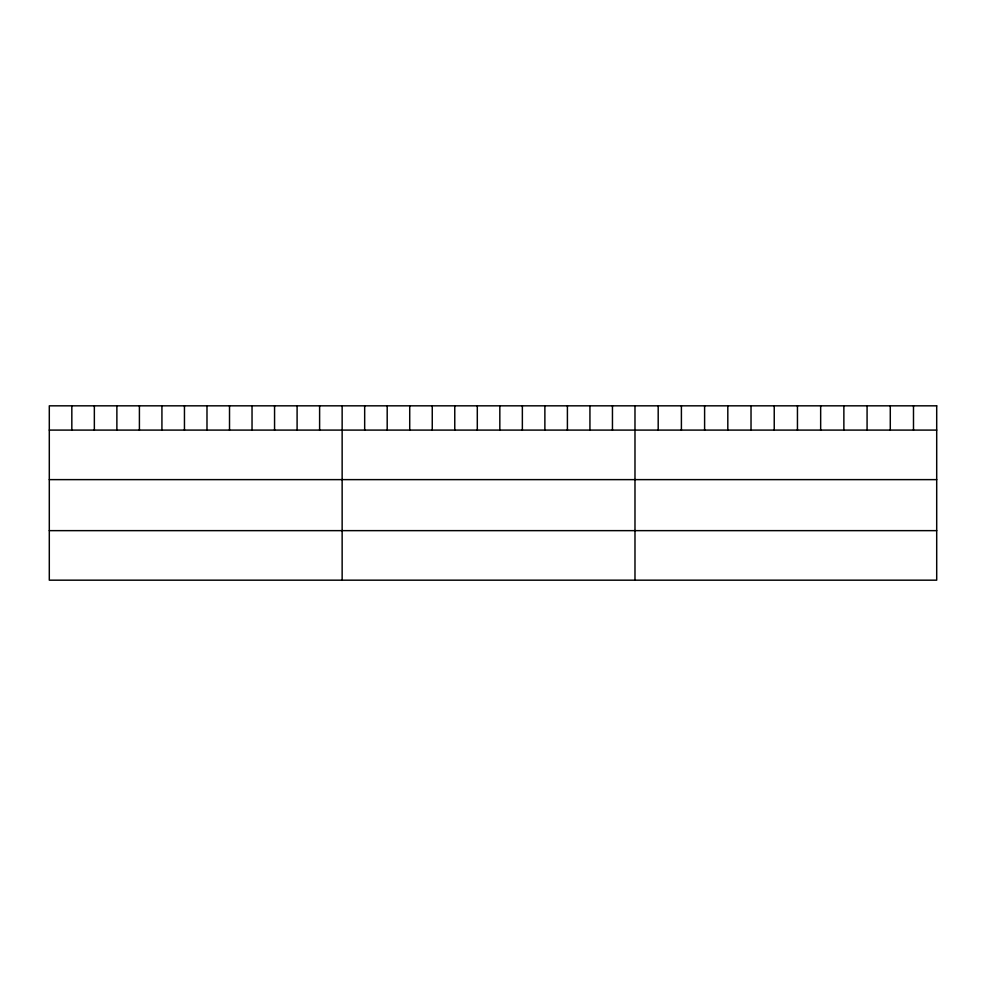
<?xml version="1.0" encoding="UTF-8"?>
<svg xmlns="http://www.w3.org/2000/svg" width="986" height="986" viewBox="0 0 986 986"><rect width="100%" height="100%" fill="white"/><g stroke="black" fill="none" stroke-linecap="round" stroke-linejoin="round"><path stroke-width="1.48" d="M49.3 430.093L936.7 430.093M49.3 479.627L936.7 479.627M49.3 530.641L936.7 530.641M913.492 405.825L913.492 430.093M890.284 405.825L890.284 430.093M867.076 405.825L867.076 430.093M843.868 405.825L843.868 430.093M820.66 405.825L820.66 430.093M797.452 405.825L797.452 430.093M774.232 405.825L774.232 430.093M751.024 405.825L751.024 430.093M727.816 405.825L727.816 430.093M704.608 405.825L704.608 430.093M681.4 405.825L681.4 430.093M658.192 405.825L658.192 430.093M634.984 405.825L634.984 580.175M612.454 405.825L612.454 430.093M589.936 405.825L589.936 430.093M567.406 405.825L567.406 430.093M544.876 405.825L544.876 430.093M522.358 405.825L522.358 430.093M499.828 405.825L499.828 430.093M477.298 405.825L477.298 430.093M454.768 405.825L454.768 430.093M432.25 405.825L432.25 430.093M409.72 405.825L409.72 430.093M387.19 405.825L387.19 430.093M364.672 405.825L364.672 430.093M342.142 405.825L342.142 580.175M319.612 405.825L319.612 430.093M297.094 405.825L297.094 430.093M274.564 405.825L274.564 430.093M252.034 405.825L252.034 430.093M229.516 405.825L229.516 430.093M206.986 405.825L206.986 430.093M184.456 405.825L184.456 430.093M161.926 405.825L161.926 430.093M139.408 405.825L139.408 430.093M116.878 405.825L116.878 430.093M94.348 405.825L94.348 430.093M71.83 405.825L71.83 430.093M936.7 405.825L49.3 405.825L49.3 580.175L936.7 580.175L936.7 405.825"/></g></svg>
